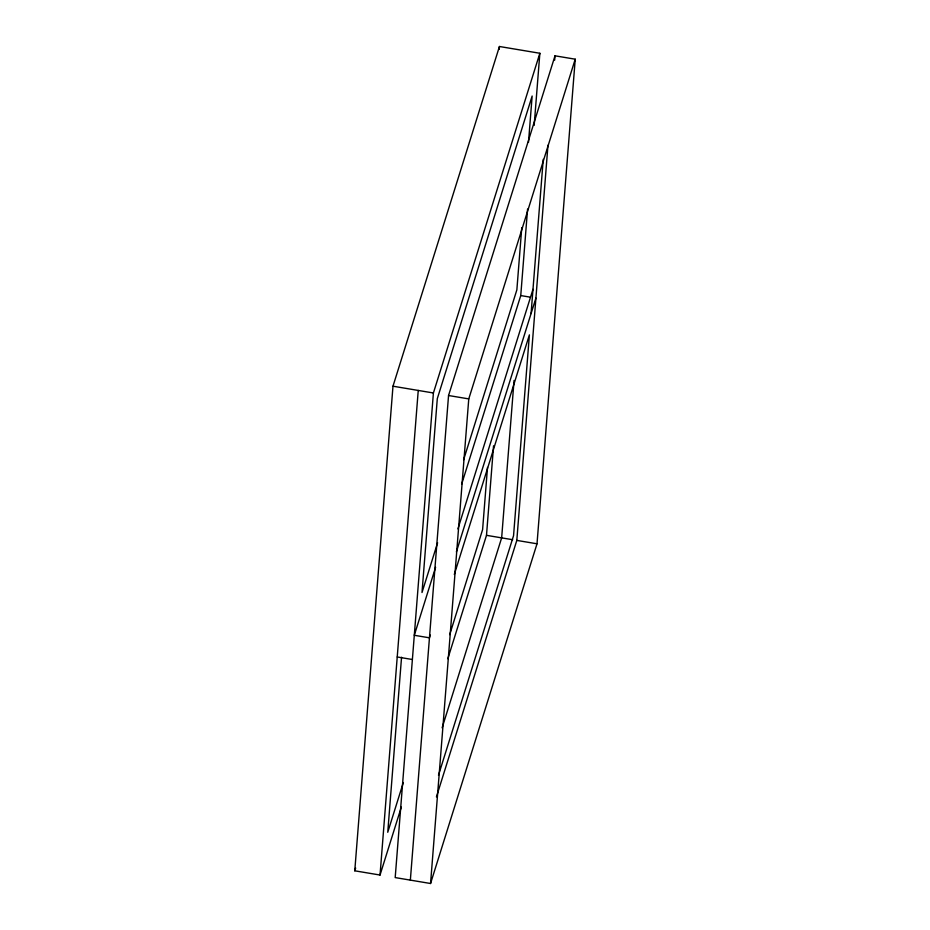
<?xml version="1.0" encoding="UTF-8"?>
<svg xmlns="http://www.w3.org/2000/svg" width="930" height="930" viewBox="0 0 930 930"><rect width="100%" height="100%" fill="white"/><g stroke="black" fill="none" stroke-linecap="round" stroke-linejoin="round"><path stroke-width="1.4" d="M401.33 807.101L380.033 875.037L354.772 870.806L392.983 386.206L499.445 46.5L539.853 53.266L534.169 125.387M380.033 875.037L418.244 390.437M401.551 657.243L387.752 832.28L403.341 782.525M539.853 53.266L433.403 392.983L395.192 877.583L430.555 883.5L537.017 543.794L575.228 59.195L555.012 55.812L448.551 395.517L410.351 880.117M430.555 883.5L468.767 398.9L575.228 59.195M499.212 49.395L499.445 46.5M487.506 467.43L482.6 529.623L449.69 634.655M447.818 658.731L486.495 535.331L493.551 445.796M521.765 227.664L516.859 289.869L463.593 459.85M528.496 142.313L532.146 96.034L437.298 398.679L422.011 592.515L437.6 542.771M514.058 380.451L501.654 537.865L442.122 727.83M461.664 484.146L520.754 295.566L527.577 209.029M531.077 313.55L543.236 159.321M436.426 796.917L516.813 540.4L547.968 145.231M554.675 60.136L555.012 55.812M435.589 567.335L414.292 635.283L429.451 637.817L430.323 635.051M457.897 528.903L532.983 289.323M354.772 870.806L355.644 868.039M456.374 551.897L535.913 298.112M454.305 574.449L529.391 334.87L513.558 535.657L438.483 775.236M520.754 295.566L530.402 297.182M392.983 386.206L433.403 392.983M448.551 395.517L468.767 398.9M486.495 535.331L512.674 539.714M516.813 540.4L537.017 543.794M397.226 656.975L412.385 659.51"/></g></svg>
